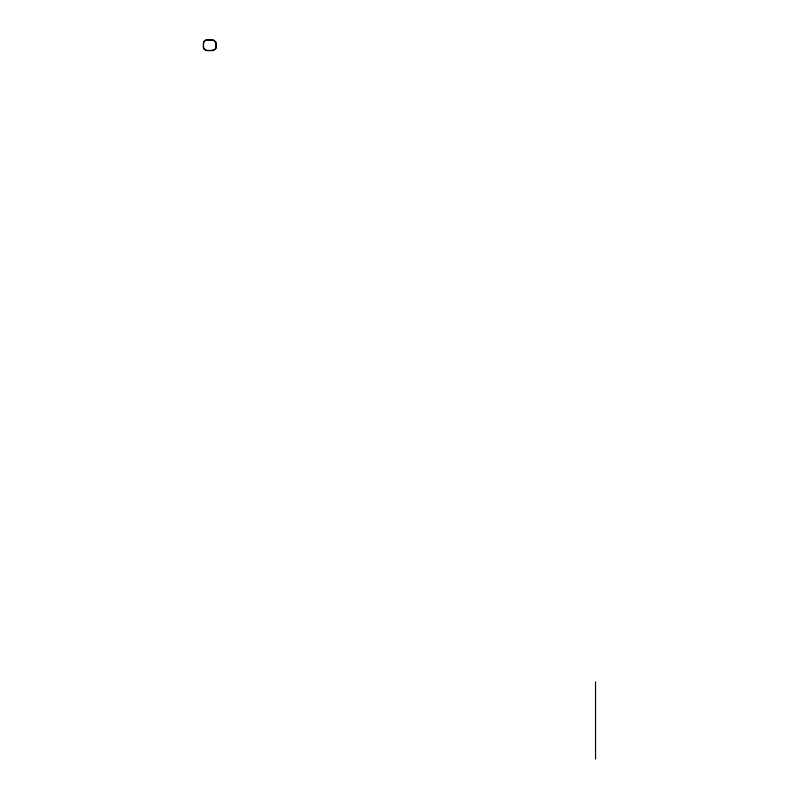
<?xml version="1.0" encoding="UTF-8"?>
<svg xmlns="http://www.w3.org/2000/svg" width="799" height="799" viewBox="0 0 799 799"><rect width="100%" height="100%" fill="white"/><g stroke="black" fill="none" stroke-linecap="round" stroke-linejoin="round"><path stroke-width="1.2" d="M203.755 42.437L203.475 43.975A17.039 17.039 0 0 0 203.455 44.814C202.537 48.519 206.002 51.186 209.478 50.527M215.65 48.04L215.93 46.502A17.039 17.039 0 0 0 215.95 45.663C216.899 41.828 213.223 39.251 209.708 39.95M212.704 50.317L212.085 50.427A15.61 15.61 0 0 1 210.367 50.517L209.708 50.527M209.478 39.95L209.038 39.95A15.61 15.61 0 0 0 207.321 40.04L206.701 40.16A4.025 4.025 0 0 0 203.645 42.377M595.545 681.877L595.545 759.05M215.76 48.1A4.025 4.025 0 0 1 212.694 50.217M206.172 39.95L203.455 41.838L203.455 48.639L206.172 50.527L213.233 50.527L215.95 48.639L215.95 41.838L213.233 39.95L206.172 39.95"/></g></svg>
